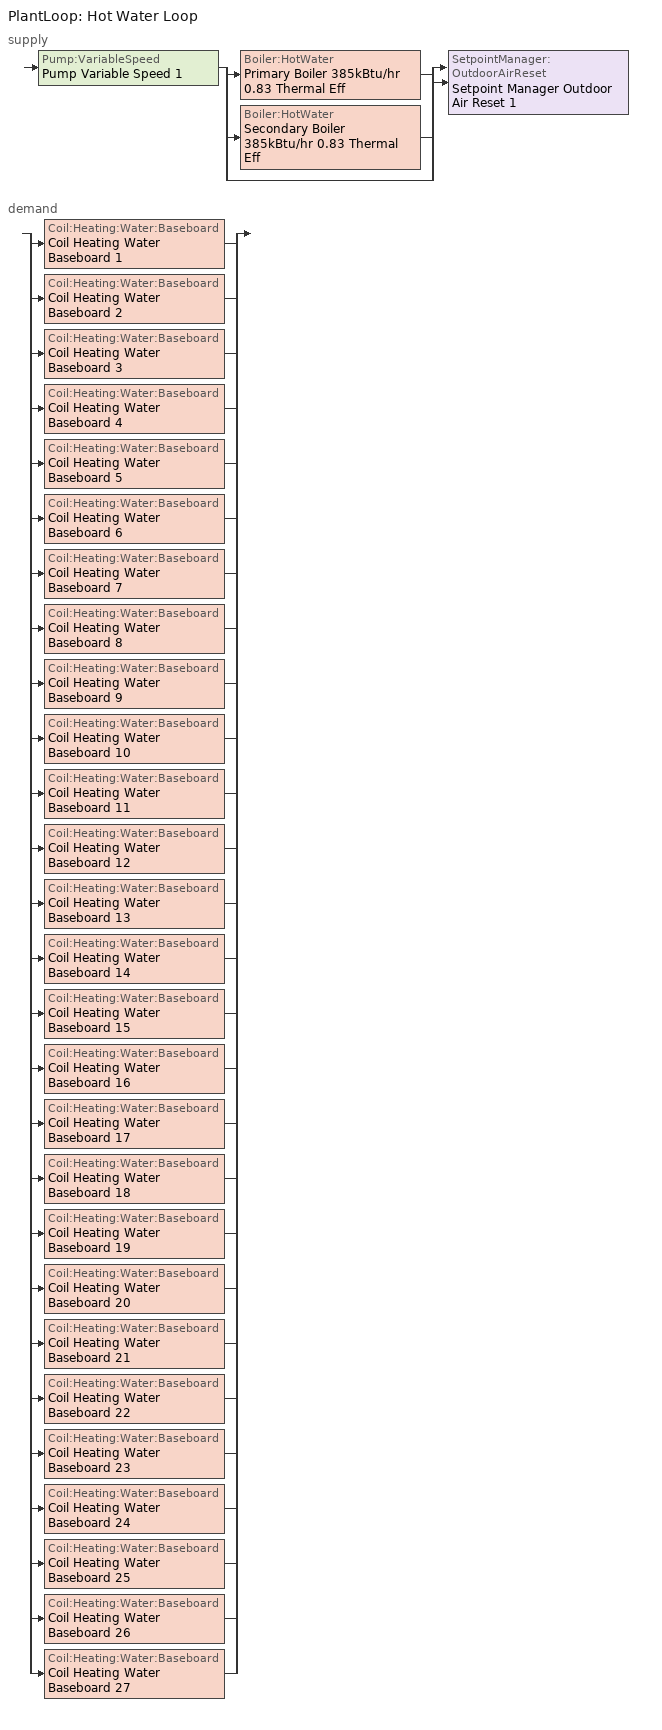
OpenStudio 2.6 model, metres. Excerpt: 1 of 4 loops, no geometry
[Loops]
PlantLoop 'Hot Water Loop'
 supply: Pump:VariableSpeed 'Pump Variable Speed 1' > split
  | Boiler:HotWater 'Primary Boiler 385kBtu/hr 0.83 Thermal Eff'
  | Boiler:HotWater 'Secondary Boiler 385kBtu/hr 0.83 Thermal Eff'
  | bypass
  join > SetpointManager:OutdoorAirReset 'Setpoint Manager Outdoor Air Reset 1'
 demand: split
  | Coil:Heating:Water:Baseboard 'Coil Heating Water Baseboard 1'
  | Coil:Heating:Water:Baseboard 'Coil Heating Water Baseboard 2'
  | Coil:Heating:Water:Baseboard 'Coil Heating Water Baseboard 3'
  | Coil:Heating:Water:Baseboard 'Coil Heating Water Baseboard 4'
  | Coil:Heating:Water:Baseboard 'Coil Heating Water Baseboard 5'
  | Coil:Heating:Water:Baseboard 'Coil Heating Water Baseboard 6'
  | Coil:Heating:Water:Baseboard 'Coil Heating Water Baseboard 7'
  | Coil:Heating:Water:Baseboard 'Coil Heating Water Baseboard 8'
  | Coil:Heating:Water:Baseboard 'Coil Heating Water Baseboard 9'
  | Coil:Heating:Water:Baseboard 'Coil Heating Water Baseboard 10'
  | Coil:Heating:Water:Baseboard 'Coil Heating Water Baseboard 11'
  | Coil:Heating:Water:Baseboard 'Coil Heating Water Baseboard 12'
  | Coil:Heating:Water:Baseboard 'Coil Heating Water Baseboard 13'
  | Coil:Heating:Water:Baseboard 'Coil Heating Water Baseboard 14'
  | Coil:Heating:Water:Baseboard 'Coil Heating Water Baseboard 15'
  | Coil:Heating:Water:Baseboard 'Coil Heating Water Baseboard 16'
  | Coil:Heating:Water:Baseboard 'Coil Heating Water Baseboard 17'
  | Coil:Heating:Water:Baseboard 'Coil Heating Water Baseboard 18'
  | Coil:Heating:Water:Baseboard 'Coil Heating Water Baseboard 19'
  | Coil:Heating:Water:Baseboard 'Coil Heating Water Baseboard 20'
  | Coil:Heating:Water:Baseboard 'Coil Heating Water Baseboard 21'
  | Coil:Heating:Water:Baseboard 'Coil Heating Water Baseboard 22'
  | Coil:Heating:Water:Baseboard 'Coil Heating Water Baseboard 23'
  | Coil:Heating:Water:Baseboard 'Coil Heating Water Baseboard 24'
  | Coil:Heating:Water:Baseboard 'Coil Heating Water Baseboard 25'
  | Coil:Heating:Water:Baseboard 'Coil Heating Water Baseboard 26'
  | Coil:Heating:Water:Baseboard 'Coil Heating Water Baseboard 27'
[PlantLoop]
Hot Water Loop: Fluid Type=Water; Glycol Concentration=0; Plant Loop Volume {m3}=Autocalculate; Load Distribution Scheme=Optimal
[Sizing:Plant]
Hot Water Loop: Loop Type=Heating; Design Loop Exit Temperature {C}=82; Loop Design Temperature Difference {deltaC}=16; Sizing Option=NonCoincident; Zone Timesteps in Averaging Window=1; Coincident Sizing Factor Mode=None
[Pump:VariableSpeed]
Pump Variable Speed 1: Motor Efficiency=0.865; Pump Control Type=Intermittent; Skin Loss Radiative Fraction=0.5; Design Power Sizing Method=PowerPerFlowPerPressure; Design Electric Power per Unit Flow Rate {W/(m3/s)}=348701.1; Design Shaft Power per Unit Flow Rate per Unit Head {W-s/m3-Pa}=1.45151; Design Minimum Flow Rate Fraction=0
[Boiler:HotWater] Fuel Type=NaturalGas; Nominal Capacity {W}=112921; Nominal Thermal Efficiency=0.83; Normalized Boiler Efficiency Curve=BOILER-EFFFPLR-NECB2011; Water Outlet Upper Temperature Limit {C}=99; Boiler Flow Mode=ConstantFlow; Parasitic Electric Load {W}=0; Sizing Factor=1
Primary Boiler 385kBtu/hr 0.83 Thermal Eff; Secondary Boiler 385kBtu/hr 0.83 Thermal Eff
[SetpointManager:OutdoorAirReset]
Setpoint Manager Outdoor Air Reset 1: Control Variable=Temperature; Setpoint at Outdoor Low Temperature {C}=82; Outdoor Low Temperature {C}=-16; Setpoint at Outdoor High Temperature {C}=60; Outdoor High Temperature {C}=0
[Coil:Heating:Water:Baseboard] Heating Design Capacity Method=HeatingDesignCapacity; Heating Design Capacity {W}=autosize; Heating Design Capacity Per Floor Area {W/m2}=0; Fraction of Autosized Heating Design Capacity=0.8
Coil Heating Water Baseboard 1; Coil Heating Water Baseboard 2; Coil Heating Water Baseboard 3; Coil Heating Water Baseboard 4; Coil Heating Water Baseboard 5; Coil Heating Water Baseboard 6; Coil Heating Water Baseboard 7; Coil Heating Water Baseboard 8; Coil Heating Water Baseboard 9; Coil Heating Water Baseboard 10; Coil Heating Water Baseboard 11; Coil Heating Water Baseboard 12; Coil Heating Water Baseboard 13; Coil Heating Water Baseboard 14; Coil Heating Water Baseboard 15; Coil Heating Water Baseboard 16; Coil Heating Water Baseboard 17; Coil Heating Water Baseboard 18; Coil Heating Water Baseboard 19; Coil Heating Water Baseboard 20; Coil Heating Water Baseboard 21; Coil Heating Water Baseboard 22; Coil Heating Water Baseboard 23; Coil Heating Water Baseboard 24; Coil Heating Water Baseboard 25; Coil Heating Water Baseboard 26; Coil Heating Water Baseboard 27
[ZoneHVAC:Baseboard:Convective:Water] Availability Schedule=Always On Discrete
Name | Heating Coil
Zone HVAC Baseboard Convective Water 1 | Coil Heating Water Baseboard 1
Zone HVAC Baseboard Convective Water 2 | Coil Heating Water Baseboard 2
Zone HVAC Baseboard Convective Water 3 | Coil Heating Water Baseboard 3
Zone HVAC Baseboard Convective Water 4 | Coil Heating Water Baseboard 4
Zone HVAC Baseboard Convective Water 5 | Coil Heating Water Baseboard 5
Zone HVAC Baseboard Convective Water 6 | Coil Heating Water Baseboard 6
Zone HVAC Baseboard Convective Water 7 | Coil Heating Water Baseboard 7
Zone HVAC Baseboard Convective Water 8 | Coil Heating Water Baseboard 8
Zone HVAC Baseboard Convective Water 9 | Coil Heating Water Baseboard 9
Zone HVAC Baseboard Convective Water 10 | Coil Heating Water Baseboard 10
Zone HVAC Baseboard Convective Water 11 | Coil Heating Water Baseboard 11
Zone HVAC Baseboard Convective Water 12 | Coil Heating Water Baseboard 12
Zone HVAC Baseboard Convective Water 13 | Coil Heating Water Baseboard 13
Zone HVAC Baseboard Convective Water 14 | Coil Heating Water Baseboard 14
Zone HVAC Baseboard Convective Water 15 | Coil Heating Water Baseboard 15
Zone HVAC Baseboard Convective Water 16 | Coil Heating Water Baseboard 16
Zone HVAC Baseboard Convective Water 17 | Coil Heating Water Baseboard 17
Zone HVAC Baseboard Convective Water 18 | Coil Heating Water Baseboard 18
Zone HVAC Baseboard Convective Water 19 | Coil Heating Water Baseboard 19
Zone HVAC Baseboard Convective Water 20 | Coil Heating Water Baseboard 20
Zone HVAC Baseboard Convective Water 21 | Coil Heating Water Baseboard 21
Zone HVAC Baseboard Convective Water 22 | Coil Heating Water Baseboard 22
Zone HVAC Baseboard Convective Water 23 | Coil Heating Water Baseboard 23
Zone HVAC Baseboard Convective Water 24 | Coil Heating Water Baseboard 24
Zone HVAC Baseboard Convective Water 25 | Coil Heating Water Baseboard 25
Zone HVAC Baseboard Convective Water 26 | Coil Heating Water Baseboard 26
Zone HVAC Baseboard Convective Water 27 | Coil Heating Water Baseboard 27
[Schedule:Constant]
Always On Discrete: Value=1
[Curve:Cubic]
BOILER-EFFFPLR-NECB2011: Coefficient1 Constant=0.2901; Coefficient2 x=2.6664; Coefficient3 x**2=-3.764; Coefficient4 x**3=1.82; Minimum Value of x=0; Maximum Value of x=1
